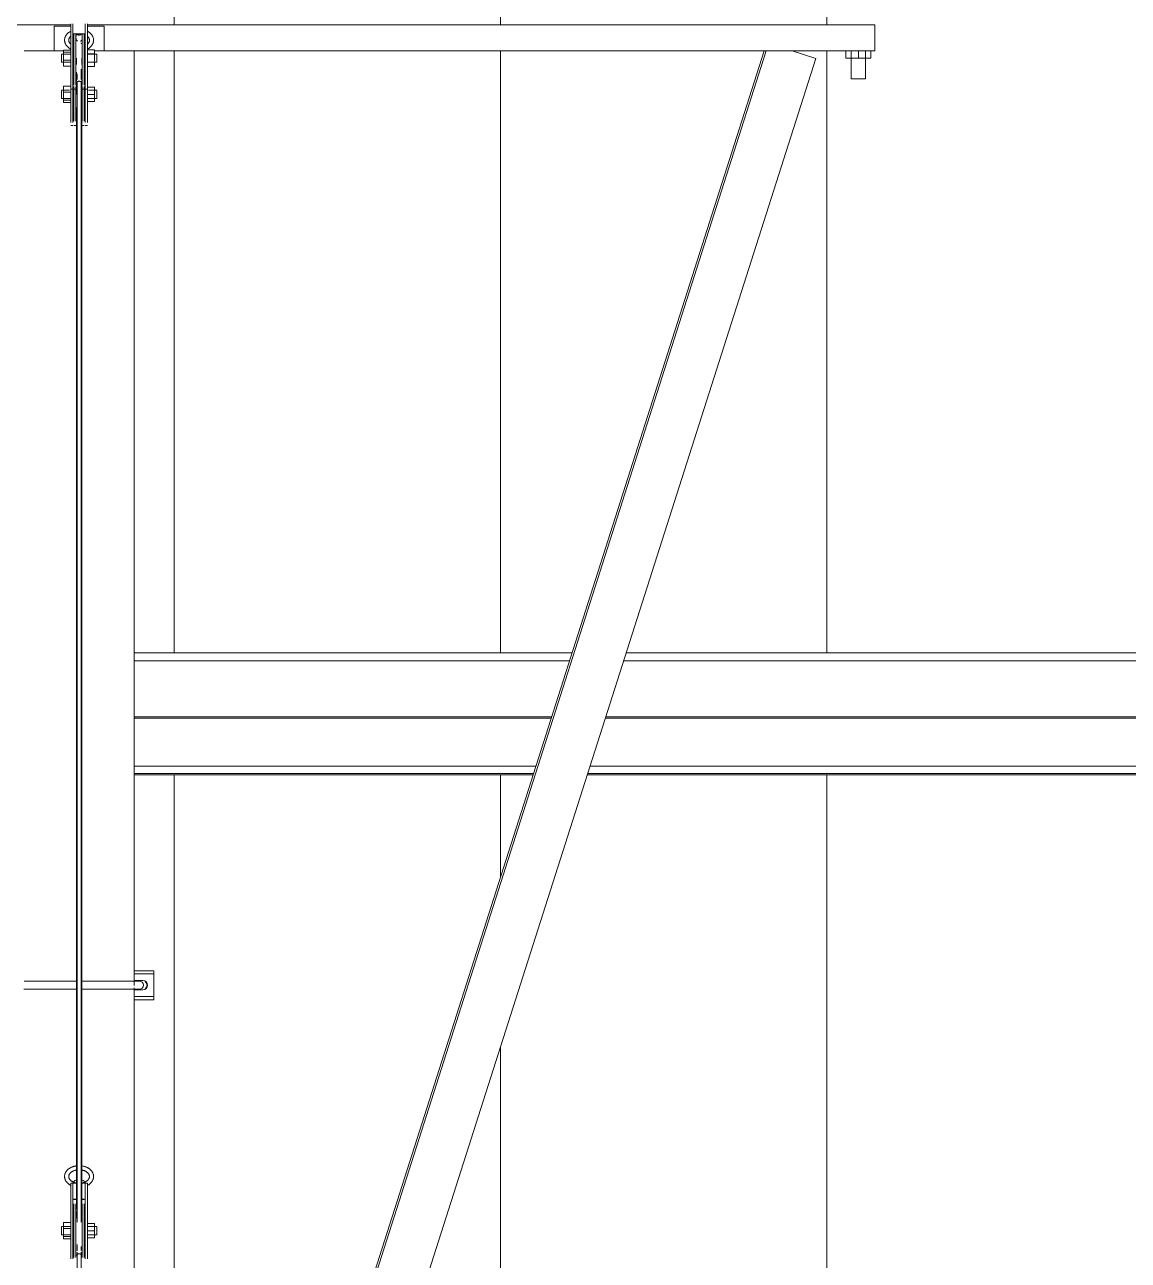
# Model space of a CAD drawing. Header units: inches. Extents: x 21408 to 98131, y -290 to 853.
# Drawn here: x 36579.5 to 36646, y 208.4 to 283 of the extents above; entities that cross this region are included whole.
import ezdxf

# ---------------------------------------------------------------- set-up
doc = ezdxf.new("R2010")
doc.units = ezdxf.units.IN
doc.header["$MEASUREMENT"] = 0
for name, color, linetype, lineweight in [('A-WALL-PATT', 111, 'Continuous', 25), ('Q-SPCQ', 91, 'Continuous', 9), ('S-BEAM', 12, 'Continuous', 9)]:
    doc.layers.add(name, color=color, linetype=linetype, lineweight=lineweight)

# ---------------------------------------------------------------- blocks, each defined once
blk = doc.blocks.new('Basketball_Backstop-Performance_Sports_Systems-3103-Ceiling_Hung - 27_-0_ to 27_-11 7_8_-706978-Building Section - East_West looking South')
at = {"layer": 'Q-SPCQ'}
for p, q in [((-25004.607, 282.955), (-24957.112, 282.955)), ((-24958.107, 282.875), (-24958.107, 281.375)), ((-24957.112, 282.875), (-24958.107, 282.875)), ((-24957.112, 280.229), (-24957.112, 283.015)), ((-24956.987, 283.015), (-24956.987, 280.229)), ((-24956.237, 280.229), (-24956.237, 283.015)), ((-24956.112, 283.015), (-24956.112, 280.229)), ((-24956.112, 282.955), (-24908.607, 282.955)), ((-24955.107, 282.875), (-24956.112, 282.875)), ((-24955.107, 281.375), (-24955.107, 282.875)), ((-24908.607, 282.955), (-24908.607, 281.375)), ((-24956.237, 282.396), (-24956.987, 282.396)), ((-24956.924, 279.612), (-24956.924, 282.408)), ((-24956.799, 282.408), (-24956.799, 279.612)), ((-24956.424, 279.612), (-24956.424, 282.408)), ((-24956.299, 282.408), (-24956.299, 279.612)), ((-24959.919, 281.375), (-24957.553, 281.375)), ((-24957.112, 281.187), (-24957.674, 281.187)), ((-24957.674, 280.761), (-24957.674, 281.179)), ((-24957.549, 281.295), (-24957.549, 281.425)), ((-24957.549, 281.425), (-24957.112, 281.425)), ((-24957.549, 280.807), (-24957.549, 281.295)), ((-24957.549, 281.295), (-24957.112, 281.295)), ((-24956.112, 281.443), (-24955.674, 281.443)), ((-24956.112, 281.19), (-24955.674, 281.19)), ((-24955.549, 281.187), (-24956.112, 281.187)), ((-24955.674, 281.443), (-24955.674, 281.19)), ((-24955.674, 281.19), (-24955.674, 280.685)), ((-24955.671, 281.375), (-24953.294, 281.375)), ((-24955.549, 281.179), (-24955.549, 280.761)), ((-24908.607, 281.375), (-24953.294, 281.375)), ((-24953.294, 224.989), (-24953.294, 281.375)), ((-24915.294, 281.375), (-24952.626, 164.314)), ((-24915.16, 281.375), (-24952.492, 164.314)), ((-24913.591, 281.375), (-24912.168, 280.918)), ((-24910.357, 281.375), (-24910.357, 280.937)), ((-24910.044, 281.375), (-24910.044, 279.687)), ((-24909.607, 280.937), (-24909.607, 281.375)), ((-24909.169, 279.687), (-24909.169, 281.375)), ((-24908.857, 281.375), (-24908.857, 280.937)), ((-24957.674, 280.696), (-24957.674, 280.761)), ((-24957.674, 280.687), (-24957.112, 280.687)), ((-24957.549, 280.45), (-24957.549, 280.807)), ((-24957.549, 280.807), (-24957.112, 280.807)), ((-24957.549, 280.45), (-24957.112, 280.45)), ((-24956.768, 280.937), (-24956.768, 280.547)), ((-24956.455, 280.547), (-24956.455, 280.937)), ((-24956.112, 280.687), (-24955.549, 280.687)), ((-24956.112, 280.685), (-24955.674, 280.685)), ((-24955.674, 280.432), (-24956.112, 280.432)), ((-24955.674, 280.685), (-24955.674, 280.432)), ((-24955.549, 280.761), (-24955.549, 280.696)), ((-24912.168, 280.918), (-24949.355, 164.314)), ((-24909.607, 280.937), (-24910.357, 280.937)), ((-24908.857, 280.937), (-24909.607, 280.937)), ((-24957.112, 279.482), (-24957.112, 280.229)), ((-24956.987, 280.229), (-24956.987, 279.482)), ((-24956.924, 279.314), (-24956.924, 279.612)), ((-24956.799, 279.612), (-24956.799, 279.314)), ((-24956.768, 280.087), (-24956.768, 279.566)), ((-24956.737, 279.987), (-24956.737, 279.643)), ((-24956.487, 279.643), (-24956.487, 280.276)), ((-24956.455, 279.566), (-24956.455, 280.241)), ((-24956.424, 279.314), (-24956.424, 279.612)), ((-24956.299, 279.612), (-24956.299, 279.314)), ((-24956.237, 279.482), (-24956.237, 280.229)), ((-24956.112, 280.229), (-24956.112, 279.482)), ((-24909.169, 279.687), (-24910.044, 279.687)), ((-24957.182, 279), (-24957.674, 279)), ((-24957.674, 278.927), (-24957.674, 278.991)), ((-24957.674, 278.509), (-24957.674, 278.927)), ((-24957.549, 278.881), (-24957.549, 279.238)), ((-24957.549, 279.238), (-24957.112, 279.238)), ((-24957.549, 278.393), (-24957.549, 278.881)), ((-24957.549, 278.881), (-24957.112, 278.881)), ((-24957.112, 277.058), (-24957.112, 279.495)), ((-24957.112, 279.062), (-24956.987, 279.062)), ((-24956.987, 279.495), (-24956.987, 277.058)), ((-24956.924, 277.126), (-24956.924, 279.235)), ((-24956.924, 279.062), (-24956.799, 279.062)), ((-24956.799, 279.235), (-24956.799, 277.126)), ((-24956.768, 279.515), (-24956.768, 278.75)), ((-24956.737, 279.542), (-24956.737, 210.698)), ((-24956.487, 210.698), (-24956.487, 279.542)), ((-24956.455, 278.75), (-24956.455, 279.515)), ((-24956.424, 277.126), (-24956.424, 279.235)), ((-24956.424, 279.062), (-24956.299, 279.062)), ((-24956.299, 279.235), (-24956.299, 277.126)), ((-24956.237, 277.058), (-24956.237, 279.495)), ((-24956.237, 279.062), (-24956.112, 279.062)), ((-24956.112, 279.495), (-24956.112, 277.058)), ((-24956.112, 279.187), (-24955.674, 279.187)), ((-24955.549, 279), (-24956.041, 279)), ((-24955.674, 279.187), (-24955.674, 278.75)), ((-24955.549, 278.991), (-24955.549, 278.927)), ((-24955.549, 278.927), (-24955.549, 278.509)), ((-24957.674, 278.5), (-24957.112, 278.5)), ((-24957.549, 278.262), (-24957.549, 278.393)), ((-24957.112, 278.393), (-24957.549, 278.393)), ((-24957.549, 278.262), (-24957.112, 278.262)), ((-24955.674, 278.75), (-24956.112, 278.75)), ((-24956.112, 278.5), (-24955.549, 278.5)), ((-24956.112, 278.312), (-24955.674, 278.312)), ((-24955.674, 278.75), (-24955.674, 278.312)), ((-24956.768, 277.965), (-24956.768, 211.459)), ((-24956.455, 210.936), (-24956.455, 277.835)), ((-24957.112, 276.875), (-24956.987, 276.875)), ((-24956.924, 276.875), (-24956.799, 276.875)), ((-24956.424, 276.875), (-24956.299, 276.875)), ((-24956.237, 276.875), (-24956.112, 276.875)), ((-24953.294, 225.875), (-24952.607, 225.875)), ((-24952.607, 225.687), (-24953.294, 225.687)), ((-24953.2, 225.281), (-24952.763, 225.281)), ((-24952.479, 225.004), (-24952.618, 225.246)), ((-24952.607, 225.875), (-24952.107, 225.875)), ((-24952.107, 225.687), (-24952.607, 225.687)), ((-24952.107, 225.687), (-24952.107, 225.875)), ((-24952.107, 225.719), (-24952.107, 225.875)), ((-24952.107, 225.687), (-24952.107, 225.562)), ((-24952.107, 225.562), (-24952.107, 224.437)), ((-24953.294, 164.314), (-24953.294, 224.839)), ((-24952.763, 224.719), (-24953.2, 224.719)), ((-24952.618, 224.754), (-24952.479, 224.996)), ((-24952.107, 224.437), (-24952.107, 224.312)), ((-24953.294, 224.312), (-24952.607, 224.312)), ((-24952.607, 224.125), (-24953.294, 224.125)), ((-24952.607, 224.312), (-24952.107, 224.312)), ((-24952.107, 224.125), (-24952.607, 224.125)), ((-24952.107, 224.125), (-24952.107, 224.312)), ((-24952.107, 224.125), (-24952.107, 224.281)), ((-24957.112, 211.919), (-24957.112, 213.056)), ((-24957.112, 213.056), (-24956.987, 213.056)), ((-24956.987, 213.056), (-24956.987, 211.919)), ((-24956.987, 213.056), (-24956.746, 213.056)), ((-24956.503, 213.056), (-24956.237, 213.056)), ((-24956.237, 211.919), (-24956.237, 213.056)), ((-24956.237, 213.056), (-24956.112, 213.056)), ((-24956.112, 213.056), (-24956.112, 211.919)), ((-24957.112, 208.491), (-24957.112, 211.919)), ((-24956.746, 212.083), (-24956.987, 212.083)), ((-24956.987, 211.694), (-24956.987, 211.919)), ((-24956.987, 211.919), (-24956.987, 208.491)), ((-24956.799, 212.058), (-24956.924, 212.058)), ((-24956.924, 211.509), (-24956.924, 211.807)), ((-24956.799, 211.807), (-24956.799, 211.509)), ((-24956.237, 212.083), (-24956.477, 212.083)), ((-24956.299, 212.058), (-24956.424, 212.058)), ((-24956.424, 211.509), (-24956.424, 211.807)), ((-24956.299, 211.807), (-24956.299, 211.509)), ((-24956.237, 211.694), (-24956.237, 211.919)), ((-24956.237, 208.491), (-24956.237, 211.919)), ((-24956.112, 211.919), (-24956.112, 208.491)), ((-24956.924, 208.559), (-24956.924, 211.509)), ((-24956.799, 211.509), (-24956.799, 208.559)), ((-24956.768, 211.368), (-24956.768, 210.936)), ((-24956.424, 208.559), (-24956.424, 211.509)), ((-24956.299, 211.509), (-24956.299, 208.559)), ((-24957.112, 210.433), (-24957.674, 210.433)), ((-24957.674, 210.36), (-24957.674, 210.425)), ((-24957.674, 209.942), (-24957.674, 210.36)), ((-24957.549, 210.314), (-24957.549, 210.671)), ((-24957.549, 210.671), (-24957.112, 210.671)), ((-24957.549, 209.826), (-24957.549, 210.314)), ((-24957.549, 210.314), (-24957.112, 210.314)), ((-24956.112, 210.621), (-24955.674, 210.621)), ((-24955.549, 210.433), (-24956.112, 210.433)), ((-24955.674, 210.621), (-24955.674, 210.183)), ((-24955.549, 210.425), (-24955.549, 210.36)), ((-24955.549, 210.36), (-24955.549, 209.942)), ((-24957.674, 209.933), (-24957.112, 209.933)), ((-24957.549, 209.695), (-24957.549, 209.826)), ((-24957.112, 209.826), (-24957.549, 209.826)), ((-24957.549, 209.695), (-24957.112, 209.695)), ((-24955.674, 210.183), (-24956.112, 210.183)), ((-24956.112, 209.933), (-24955.549, 209.933)), ((-24956.112, 209.746), (-24955.674, 209.746)), ((-24955.674, 210.183), (-24955.674, 209.746)), ((-24956.737, 209.362), (-24956.737, 208.977)), ((-24956.737, 208.887), (-24956.737, 145.456)), ((-24956.487, 208.997), (-24956.487, 209.226)), ((-24956.487, 145.456), (-24956.487, 208.887))]:
    blk.add_line(p, q, dxfattribs=at)
at = {"layer": 'Q-SPCQ', "flags": 128}
for points in [[(-24957.11, 282.56), (-24957.138, 282.545), (-24957.165, 282.53), (-24957.191, 282.513), (-24957.217, 282.496), (-24957.241, 282.478), (-24957.265, 282.459), (-24957.287, 282.439), (-24957.309, 282.418), (-24957.33, 282.397), (-24957.35, 282.375), (-24957.368, 282.352), (-24957.385, 282.328), (-24957.402, 282.304), (-24957.416, 282.28), (-24957.43, 282.254), (-24957.442, 282.228), (-24957.453, 282.202), (-24957.462, 282.175), (-24957.47, 282.148), (-24957.477, 282.12), (-24957.482, 282.092), (-24957.485, 282.064), (-24957.486, 282.036), (-24957.487, 282.02)], [(-24957.487, 282.02), (-24957.486, 281.992), (-24957.483, 281.964), (-24957.479, 281.936), (-24957.474, 281.908), (-24957.467, 281.881), (-24957.458, 281.853), (-24957.448, 281.827), (-24957.437, 281.8), (-24957.424, 281.775), (-24957.41, 281.75), (-24957.394, 281.725), (-24957.378, 281.701), (-24957.36, 281.678), (-24957.341, 281.656), (-24957.32, 281.634), (-24957.299, 281.613), (-24957.277, 281.593), (-24957.254, 281.573), (-24957.23, 281.555), (-24957.205, 281.537), (-24957.179, 281.52), (-24957.153, 281.504), (-24957.125, 281.488)], [(-24957.237, 282.02), (-24957.236, 282.035), (-24957.235, 282.049), (-24957.233, 282.063), (-24957.23, 282.077), (-24957.227, 282.091), (-24957.222, 282.106), (-24957.217, 282.12), (-24957.21, 282.134), (-24957.203, 282.148), (-24957.195, 282.163), (-24957.186, 282.177), (-24957.176, 282.191), (-24957.165, 282.205), (-24957.154, 282.219), (-24957.141, 282.233), (-24957.127, 282.246), (-24957.113, 282.26)], [(-24957.119, 281.787), (-24957.134, 281.8), (-24957.147, 281.814), (-24957.159, 281.828), (-24957.17, 281.842), (-24957.181, 281.856), (-24957.19, 281.87), (-24957.199, 281.885), (-24957.207, 281.899), (-24957.213, 281.913), (-24957.219, 281.927), (-24957.224, 281.942), (-24957.228, 281.956), (-24957.232, 281.97), (-24957.234, 281.984), (-24957.236, 281.999), (-24957.237, 282.013), (-24957.237, 282.02)], [(-24956.986, 282.343), (-24956.965, 282.353), (-24956.943, 282.362), (-24956.921, 282.371)], [(-24956.794, 282.236), (-24956.794, 282.25), (-24956.794, 282.265), (-24956.794, 282.28), (-24956.794, 282.296), (-24956.794, 282.312), (-24956.794, 282.329), (-24956.794, 282.347), (-24956.794, 282.365), (-24956.794, 282.384), (-24956.794, 282.403)], [(-24956.794, 282.389), (-24956.794, 282.37), (-24956.794, 282.352), (-24956.794, 282.334), (-24956.794, 282.317), (-24956.794, 282.3), (-24956.794, 282.284), (-24956.794, 282.269), (-24956.794, 282.254), (-24956.794, 282.24)], [(-24956.794, 282.149), (-24956.794, 282.143), (-24956.794, 282.137), (-24956.794, 282.133), (-24956.794, 282.13), (-24956.794, 282.127), (-24956.794, 282.126), (-24956.794, 282.125)], [(-24956.794, 282.125), (-24956.794, 282.125), (-24956.794, 282.127), (-24956.794, 282.129), (-24956.794, 282.132), (-24956.794, 282.136), (-24956.794, 282.141), (-24956.794, 282.147)], [(-24956.706, 281.966), (-24956.712, 281.97), (-24956.719, 281.975), (-24956.724, 281.979), (-24956.73, 281.984), (-24956.736, 281.989), (-24956.741, 281.994), (-24956.746, 282), (-24956.751, 282.006), (-24956.756, 282.011), (-24956.76, 282.017), (-24956.764, 282.024), (-24956.768, 282.03), (-24956.772, 282.037), (-24956.775, 282.043), (-24956.778, 282.05), (-24956.781, 282.057), (-24956.784, 282.064), (-24956.786, 282.071), (-24956.788, 282.078), (-24956.79, 282.086), (-24956.791, 282.093), (-24956.792, 282.101), (-24956.793, 282.108), (-24956.794, 282.115), (-24956.794, 282.123), (-24956.794, 282.125)], [(-24956.766, 282.396), (-24956.76, 282.39), (-24956.753, 282.384), (-24956.747, 282.379), (-24956.739, 282.374), (-24956.732, 282.369), (-24956.725, 282.364), (-24956.717, 282.36), (-24956.709, 282.356), (-24956.701, 282.352), (-24956.693, 282.348), (-24956.685, 282.345), (-24956.677, 282.342), (-24956.668, 282.34), (-24956.66, 282.338), (-24956.651, 282.336), (-24956.642, 282.335), (-24956.634, 282.334), (-24956.625, 282.333), (-24956.616, 282.333), (-24956.607, 282.333), (-24956.598, 282.333), (-24956.59, 282.334), (-24956.581, 282.335), (-24956.572, 282.336), (-24956.564, 282.338), (-24956.555, 282.34), (-24956.547, 282.343), (-24956.538, 282.345), (-24956.53, 282.348), (-24956.522, 282.352), (-24956.514, 282.356), (-24956.506, 282.36), (-24956.498, 282.364), (-24956.491, 282.369), (-24956.484, 282.374), (-24956.477, 282.379), (-24956.47, 282.384), (-24956.463, 282.39), (-24956.457, 282.396)], [(-24956.426, 282.073), (-24956.429, 282.066), (-24956.431, 282.059), (-24956.434, 282.052), (-24956.437, 282.045), (-24956.44, 282.038), (-24956.444, 282.032), (-24956.448, 282.025), (-24956.452, 282.019), (-24956.456, 282.013), (-24956.461, 282.007), (-24956.466, 282.001), (-24956.471, 281.996), (-24956.476, 281.99), (-24956.481, 281.985), (-24956.487, 281.98), (-24956.493, 281.976), (-24956.499, 281.971), (-24956.505, 281.967), (-24956.512, 281.963), (-24956.518, 281.96)], [(-24956.292, 282.367), (-24956.27, 282.358), (-24956.248, 282.348)], [(-24956.113, 281.48), (-24956.085, 281.495), (-24956.058, 281.511), (-24956.032, 281.528), (-24956.007, 281.545), (-24955.982, 281.563), (-24955.959, 281.582), (-24955.936, 281.602), (-24955.914, 281.623), (-24955.893, 281.644), (-24955.874, 281.666), (-24955.855, 281.689), (-24955.838, 281.712), (-24955.822, 281.736), (-24955.807, 281.761), (-24955.793, 281.787), (-24955.781, 281.813), (-24955.77, 281.839), (-24955.761, 281.866), (-24955.753, 281.893), (-24955.747, 281.921), (-24955.742, 281.949), (-24955.739, 281.977), (-24955.737, 282.005), (-24955.737, 282.02)], [(-24955.987, 282.02), (-24955.987, 282.006), (-24955.988, 281.992), (-24955.99, 281.978), (-24955.993, 281.964), (-24955.997, 281.949), (-24956.001, 281.935), (-24956.007, 281.921), (-24956.013, 281.907), (-24956.02, 281.892), (-24956.028, 281.878), (-24956.037, 281.864), (-24956.047, 281.85), (-24956.058, 281.836), (-24956.07, 281.822), (-24956.082, 281.808), (-24956.096, 281.794), (-24956.111, 281.781)], [(-24956.104, 282.254), (-24956.09, 282.24), (-24956.077, 282.227), (-24956.064, 282.213), (-24956.053, 282.199), (-24956.042, 282.185), (-24956.033, 282.17), (-24956.024, 282.156), (-24956.017, 282.142), (-24956.01, 282.128), (-24956.004, 282.113), (-24955.999, 282.099), (-24955.995, 282.085), (-24955.992, 282.071), (-24955.989, 282.056), (-24955.988, 282.042), (-24955.987, 282.028), (-24955.987, 282.02)], [(-24955.737, 282.02), (-24955.737, 282.049), (-24955.74, 282.077), (-24955.744, 282.105), (-24955.749, 282.133), (-24955.756, 282.16), (-24955.765, 282.187), (-24955.775, 282.214), (-24955.787, 282.24), (-24955.799, 282.266), (-24955.814, 282.291), (-24955.829, 282.316), (-24955.846, 282.339), (-24955.864, 282.363), (-24955.883, 282.385), (-24955.903, 282.407), (-24955.924, 282.428), (-24955.946, 282.448), (-24955.969, 282.467), (-24955.993, 282.486), (-24956.018, 282.504), (-24956.044, 282.521), (-24956.071, 282.537), (-24956.098, 282.552)], [(-24956.931, 281.674), (-24956.954, 281.683), (-24956.975, 281.692)], [(-24956.237, 281.698), (-24956.258, 281.688), (-24956.28, 281.678), (-24956.302, 281.67)], [(-24956.424, 279.437), (-24956.429, 279.445), (-24956.434, 279.452), (-24956.439, 279.459), (-24956.445, 279.466), (-24956.451, 279.472), (-24956.457, 279.479), (-24956.463, 279.485), (-24956.47, 279.491), (-24956.477, 279.496), (-24956.484, 279.501), (-24956.491, 279.506), (-24956.499, 279.511), (-24956.506, 279.515), (-24956.514, 279.519), (-24956.522, 279.523), (-24956.53, 279.527), (-24956.538, 279.53), (-24956.547, 279.533), (-24956.555, 279.535), (-24956.564, 279.537), (-24956.572, 279.539), (-24956.581, 279.54), (-24956.59, 279.541), (-24956.599, 279.542), (-24956.607, 279.542), (-24956.616, 279.542), (-24956.625, 279.542), (-24956.634, 279.541), (-24956.642, 279.54), (-24956.651, 279.539), (-24956.66, 279.537), (-24956.668, 279.535), (-24956.677, 279.532), (-24956.685, 279.53), (-24956.693, 279.527), (-24956.701, 279.523), (-24956.709, 279.519), (-24956.717, 279.515), (-24956.725, 279.511), (-24956.732, 279.506), (-24956.74, 279.501), (-24956.747, 279.496), (-24956.753, 279.491), (-24956.76, 279.485), (-24956.766, 279.479), (-24956.773, 279.472), (-24956.778, 279.466), (-24956.784, 279.459), (-24956.789, 279.452), (-24956.794, 279.445), (-24956.799, 279.437)], [(-24956.74, 277.314), (-24956.747, 277.309), (-24956.753, 277.303), (-24956.76, 277.297), (-24956.766, 277.291), (-24956.773, 277.285), (-24956.778, 277.278), (-24956.784, 277.272), (-24956.789, 277.265), (-24956.794, 277.257), (-24956.799, 277.25)], [(-24956.424, 277.25), (-24956.429, 277.257), (-24956.434, 277.265), (-24956.439, 277.272), (-24956.445, 277.278), (-24956.451, 277.285), (-24956.457, 277.291), (-24956.463, 277.297), (-24956.47, 277.303), (-24956.477, 277.309), (-24956.484, 277.314)], [(-24956.742, 225.25), (-24956.857, 225.25), (-24957.002, 225.25), (-24957.145, 225.25), (-24957.288, 225.25), (-24957.43, 225.25), (-24957.571, 225.25), (-24957.71, 225.25), (-24957.847, 225.25), (-24957.982, 225.25), (-24958.115, 225.25), (-24958.246, 225.25), (-24958.374, 225.25), (-24958.499, 225.25), (-24958.621, 225.25), (-24958.74, 225.25), (-24958.855, 225.25), (-24958.967, 225.25), (-24959.075, 225.25), (-24959.18, 225.25), (-24959.28, 225.25), (-24959.375, 225.25), (-24959.467, 225.25), (-24959.553, 225.25), (-24959.636, 225.25), (-24959.713, 225.25), (-24959.785, 225.25), (-24959.852, 225.25), (-24959.914, 225.25)], [(-24952.982, 225.25), (-24952.984, 225.25), (-24952.993, 225.25), (-24953.008, 225.25), (-24953.028, 225.25), (-24953.054, 225.25), (-24953.085, 225.25), (-24953.123, 225.25), (-24953.166, 225.25), (-24953.214, 225.25), (-24953.268, 225.25), (-24953.327, 225.25), (-24953.391, 225.25), (-24953.461, 225.25), (-24953.535, 225.25), (-24953.615, 225.25), (-24953.699, 225.25), (-24953.788, 225.25), (-24953.881, 225.25), (-24953.979, 225.25), (-24954.081, 225.25), (-24954.187, 225.25), (-24954.297, 225.25), (-24954.41, 225.25), (-24954.528, 225.25), (-24954.648, 225.25), (-24954.771, 225.25), (-24954.898, 225.25), (-24955.027, 225.25), (-24955.159, 225.25), (-24955.293, 225.25), (-24955.429, 225.25), (-24955.567, 225.25), (-24955.707, 225.25), (-24955.848, 225.25), (-24955.99, 225.25), (-24956.134, 225.25), (-24956.278, 225.25), (-24956.422, 225.25)], [(-24959.945, 224.75), (-24959.886, 224.75), (-24959.822, 224.75), (-24959.752, 224.75), (-24959.678, 224.75), (-24959.598, 224.75), (-24959.514, 224.75), (-24959.425, 224.75), (-24959.332, 224.75), (-24959.234, 224.75), (-24959.132, 224.75), (-24959.026, 224.75), (-24958.916, 224.75), (-24958.803, 224.75), (-24958.686, 224.75), (-24958.565, 224.75), (-24958.442, 224.75), (-24958.315, 224.75), (-24958.186, 224.75), (-24958.054, 224.75), (-24957.92, 224.75), (-24957.784, 224.75), (-24957.646, 224.75), (-24957.506, 224.75), (-24957.365, 224.75), (-24957.223, 224.75), (-24957.079, 224.75), (-24956.935, 224.75), (-24956.791, 224.75)], [(-24956.482, 224.75), (-24956.356, 224.75), (-24956.211, 224.75), (-24956.068, 224.75), (-24955.925, 224.75), (-24955.783, 224.75), (-24955.642, 224.75), (-24955.503, 224.75), (-24955.366, 224.75), (-24955.231, 224.75), (-24955.098, 224.75), (-24954.967, 224.75), (-24954.839, 224.75), (-24954.714, 224.75), (-24954.592, 224.75), (-24954.473, 224.75), (-24954.358, 224.75), (-24954.246, 224.75), (-24954.138, 224.75), (-24954.034, 224.75), (-24953.933, 224.75), (-24953.838, 224.75), (-24953.746, 224.75), (-24953.66, 224.75), (-24953.578, 224.75), (-24953.5, 224.75), (-24953.428, 224.75), (-24953.361, 224.75), (-24953.299, 224.75), (-24953.242, 224.75), (-24953.191, 224.75), (-24953.145, 224.75), (-24953.105, 224.75), (-24953.07, 224.75), (-24953.041, 224.75), (-24953.018, 224.75), (-24953, 224.75), (-24952.988, 224.75), (-24952.982, 224.75), (-24952.982, 224.75)], [(-24956.769, 214.098), (-24956.802, 214.093), (-24956.835, 214.087), (-24956.867, 214.081), (-24956.899, 214.073), (-24956.931, 214.064), (-24956.962, 214.055), (-24956.993, 214.044), (-24957.023, 214.033), (-24957.053, 214.02), (-24957.082, 214.007), (-24957.11, 213.993), (-24957.138, 213.978), (-24957.165, 213.963), (-24957.191, 213.946), (-24957.217, 213.929), (-24957.241, 213.911), (-24957.265, 213.892), (-24957.287, 213.872), (-24957.309, 213.851), (-24957.33, 213.83), (-24957.35, 213.808), (-24957.368, 213.785), (-24957.385, 213.762), (-24957.402, 213.737), (-24957.416, 213.713), (-24957.43, 213.687), (-24957.442, 213.661), (-24957.453, 213.635), (-24957.462, 213.608), (-24957.47, 213.581), (-24957.477, 213.553), (-24957.482, 213.525), (-24957.485, 213.497), (-24957.486, 213.469), (-24957.487, 213.453)], [(-24955.737, 213.453), (-24955.737, 213.482), (-24955.74, 213.51), (-24955.744, 213.538), (-24955.749, 213.566), (-24955.756, 213.593), (-24955.765, 213.62), (-24955.775, 213.647), (-24955.787, 213.673), (-24955.799, 213.699), (-24955.814, 213.724), (-24955.829, 213.749), (-24955.846, 213.772), (-24955.864, 213.796), (-24955.883, 213.818), (-24955.903, 213.84), (-24955.924, 213.861), (-24955.946, 213.881), (-24955.969, 213.9), (-24955.993, 213.919), (-24956.018, 213.937), (-24956.044, 213.954), (-24956.071, 213.97), (-24956.098, 213.985), (-24956.126, 214), (-24956.155, 214.014), (-24956.184, 214.026), (-24956.214, 214.038), (-24956.244, 214.049), (-24956.275, 214.059), (-24956.307, 214.068), (-24956.339, 214.076), (-24956.371, 214.084), (-24956.403, 214.09), (-24956.436, 214.096), (-24956.469, 214.1)], [(-24957.487, 213.453), (-24957.486, 213.425), (-24957.483, 213.397), (-24957.479, 213.369), (-24957.474, 213.341), (-24957.467, 213.314), (-24957.458, 213.286), (-24957.448, 213.26), (-24957.437, 213.234), (-24957.424, 213.208), (-24957.41, 213.183), (-24957.394, 213.158), (-24957.378, 213.134), (-24957.36, 213.111), (-24957.341, 213.089), (-24957.32, 213.067), (-24957.299, 213.046), (-24957.277, 213.026), (-24957.254, 213.006), (-24957.23, 212.988), (-24957.205, 212.97), (-24957.179, 212.953), (-24957.153, 212.937), (-24957.125, 212.921)], [(-24957.237, 213.453), (-24957.236, 213.468), (-24957.235, 213.482), (-24957.233, 213.496), (-24957.23, 213.51), (-24957.227, 213.524), (-24957.222, 213.539), (-24957.217, 213.553), (-24957.21, 213.567), (-24957.203, 213.582), (-24957.195, 213.596), (-24957.186, 213.61), (-24957.176, 213.624), (-24957.165, 213.638), (-24957.154, 213.652), (-24957.141, 213.666), (-24957.127, 213.68), (-24957.113, 213.693), (-24957.097, 213.706), (-24957.081, 213.718), (-24957.063, 213.731), (-24957.045, 213.743), (-24957.026, 213.754), (-24957.007, 213.765), (-24956.986, 213.776), (-24956.965, 213.786), (-24956.943, 213.795), (-24956.921, 213.804), (-24956.898, 213.813), (-24956.874, 213.82), (-24956.85, 213.827), (-24956.826, 213.834), (-24956.801, 213.839), (-24956.776, 213.844)], [(-24956.762, 213.06), (-24956.787, 213.065), (-24956.812, 213.07), (-24956.837, 213.076), (-24956.861, 213.083), (-24956.885, 213.09), (-24956.909, 213.098), (-24956.931, 213.107), (-24956.954, 213.116), (-24956.975, 213.126), (-24956.996, 213.136), (-24957.016, 213.147), (-24957.035, 213.158), (-24957.054, 213.17), (-24957.071, 213.182), (-24957.088, 213.194), (-24957.104, 213.207), (-24957.119, 213.22), (-24957.134, 213.234), (-24957.147, 213.247), (-24957.159, 213.261), (-24957.17, 213.275), (-24957.181, 213.289), (-24957.19, 213.303), (-24957.199, 213.318), (-24957.207, 213.332), (-24957.213, 213.346), (-24957.219, 213.361), (-24957.224, 213.375), (-24957.228, 213.389), (-24957.232, 213.403), (-24957.234, 213.417), (-24957.236, 213.432), (-24957.237, 213.446), (-24957.237, 213.453)], [(-24956.462, 213.847), (-24956.436, 213.842), (-24956.411, 213.837), (-24956.386, 213.831), (-24956.362, 213.824), (-24956.338, 213.817), (-24956.315, 213.809), (-24956.292, 213.8), (-24956.27, 213.791), (-24956.248, 213.781), (-24956.227, 213.771), (-24956.207, 213.76), (-24956.188, 213.749), (-24956.17, 213.737), (-24956.152, 213.725), (-24956.135, 213.713), (-24956.119, 213.7), (-24956.104, 213.687), (-24956.09, 213.673), (-24956.077, 213.66), (-24956.064, 213.646), (-24956.053, 213.632), (-24956.042, 213.618), (-24956.033, 213.603), (-24956.024, 213.589), (-24956.017, 213.575), (-24956.01, 213.561), (-24956.004, 213.546), (-24955.999, 213.532), (-24955.995, 213.518), (-24955.992, 213.504), (-24955.989, 213.489), (-24955.988, 213.475), (-24955.987, 213.461), (-24955.987, 213.453)], [(-24955.987, 213.453), (-24955.987, 213.439), (-24955.988, 213.425), (-24955.99, 213.411), (-24955.993, 213.397), (-24955.997, 213.383), (-24956.001, 213.368), (-24956.007, 213.354), (-24956.013, 213.34), (-24956.02, 213.325), (-24956.028, 213.311), (-24956.037, 213.297), (-24956.047, 213.283), (-24956.058, 213.269), (-24956.07, 213.255), (-24956.082, 213.241), (-24956.096, 213.227), (-24956.111, 213.214), (-24956.126, 213.201), (-24956.143, 213.188), (-24956.16, 213.176), (-24956.178, 213.164), (-24956.197, 213.153), (-24956.217, 213.142), (-24956.237, 213.131), (-24956.258, 213.121), (-24956.28, 213.112), (-24956.302, 213.103), (-24956.325, 213.094), (-24956.349, 213.087), (-24956.373, 213.08), (-24956.398, 213.073), (-24956.423, 213.068), (-24956.448, 213.063)], [(-24956.113, 212.914), (-24956.085, 212.928), (-24956.058, 212.944), (-24956.032, 212.961), (-24956.007, 212.978), (-24955.982, 212.996), (-24955.959, 213.015), (-24955.936, 213.035), (-24955.914, 213.056), (-24955.893, 213.077), (-24955.874, 213.099), (-24955.855, 213.122), (-24955.838, 213.145), (-24955.822, 213.169), (-24955.807, 213.194), (-24955.793, 213.22), (-24955.781, 213.246), (-24955.77, 213.272), (-24955.761, 213.299), (-24955.753, 213.326), (-24955.747, 213.354), (-24955.742, 213.382), (-24955.739, 213.41), (-24955.737, 213.438), (-24955.737, 213.453)], [(-24956.799, 211.683), (-24956.794, 211.676), (-24956.789, 211.668), (-24956.784, 211.661), (-24956.778, 211.655), (-24956.773, 211.648), (-24956.766, 211.642), (-24956.76, 211.636), (-24956.753, 211.63), (-24956.747, 211.624), (-24956.739, 211.619)], [(-24956.484, 211.619), (-24956.477, 211.624), (-24956.47, 211.63), (-24956.463, 211.636), (-24956.457, 211.642), (-24956.451, 211.648), (-24956.445, 211.655), (-24956.439, 211.662), (-24956.434, 211.669), (-24956.429, 211.676), (-24956.424, 211.683)], [(-24956.424, 208.683), (-24956.429, 208.69), (-24956.434, 208.698), (-24956.439, 208.705), (-24956.445, 208.711), (-24956.451, 208.718), (-24956.457, 208.724), (-24956.463, 208.73), (-24956.47, 208.736), (-24956.477, 208.742), (-24956.484, 208.747), (-24956.491, 208.752), (-24956.499, 208.757), (-24956.506, 208.761), (-24956.514, 208.765), (-24956.522, 208.769), (-24956.53, 208.772), (-24956.538, 208.775), (-24956.547, 208.778), (-24956.555, 208.781), (-24956.564, 208.783), (-24956.572, 208.784), (-24956.581, 208.786), (-24956.59, 208.787), (-24956.599, 208.788), (-24956.607, 208.788), (-24956.616, 208.788), (-24956.625, 208.788), (-24956.634, 208.787), (-24956.642, 208.786), (-24956.651, 208.784), (-24956.66, 208.783), (-24956.668, 208.78), (-24956.677, 208.778), (-24956.685, 208.775), (-24956.693, 208.772), (-24956.701, 208.769), (-24956.709, 208.765), (-24956.717, 208.761), (-24956.725, 208.757), (-24956.732, 208.752), (-24956.74, 208.747), (-24956.747, 208.742), (-24956.753, 208.736), (-24956.76, 208.73), (-24956.766, 208.724), (-24956.773, 208.718), (-24956.778, 208.711), (-24956.784, 208.705), (-24956.789, 208.698), (-24956.794, 208.69), (-24956.799, 208.683)]]:
    blk.add_lwpolyline(points, dxfattribs=at)
at = {"layer": 'Q-SPCQ'}
for centre, radius, start, end in [((-24956.607, 282.125), 0.375, 150, 180), ((-24956.607, 282.125), 0.375, 180, 210), ((-24956.607, 282.125), 0.375, 15, 30), ((-24956.607, 282.125), 0.375, 330, 345), ((-24953.2, 225), 0.281, 90, 105), ((-24952.982, 225), 0.25, 270, 90), ((-24952.763, 225), 0.281, 270, 90), ((-24953.2, 225), 0.281, 255, 270), ((-24952.982, 225), 0.25, 255, 270)]:
    blk.add_arc(centre, radius, start, end, dxfattribs=at)
for centre, start_param, end_param in [((-24956.612, 281.578), 1.047198, 1.308997), ((-24956.612, 281.578), 2.617994, 2.879793), ((-24956.612, 281.578), 0.261799, 0.523599), ((-24956.612, 213.011), 2.094395, 2.879793), ((-24956.612, 213.011), 0.261799, 1.047198)]:
    blk.add_ellipse(centre, major_axis=(0.375, 0), ratio=0.707107, start_param=start_param, end_param=end_param, dxfattribs=at)
blk = doc.blocks.new('Girt_Z - 10_D-V240-Building Section - East_West looking South')
at = {"layer": 'S-BEAM'}
for p, q in [((-24953.294, 245.045), (-24926.88, 245.045)), ((-24953.294, 244.563), (-24927.034, 244.563)), ((-24923.763, 244.563), (-24827.89, 244.563)), ((-24923.609, 245.045), (-24827.89, 245.045)), ((-24953.294, 241.188), (-24928.11, 241.188)), ((-24953.294, 241.112), (-24928.134, 241.112)), ((-24924.863, 241.112), (-24827.89, 241.112)), ((-24924.839, 241.188), (-24827.89, 241.188)), ((-24953.294, 238.223), (-24929.056, 238.223)), ((-24925.784, 238.223), (-24827.89, 238.223)), ((-24953.294, 237.774), (-24929.199, 237.774)), ((-24953.294, 237.69), (-24929.226, 237.69)), ((-24925.954, 237.69), (-24827.89, 237.69)), ((-24925.928, 237.774), (-24827.89, 237.774))]:
    blk.add_line(p, q, dxfattribs=at)

msp = doc.modelspace()

# ---------------------------------------------------------------- hatches: boundary and pattern name
at = {"layer": 'A-WALL-PATT', "lineweight": 9}
h = msp.add_hatch(dxfattribs=at)
h.set_pattern_fill('FP_50', color=256, style=0, pattern_type=2)
h.set_pattern_definition([(90, (-87820.743, 0), (-19.685, 1e-15), [])])
h.paths.add_polyline_path([(38760.401, 191.34), (38760.401, 192), (38758.714, 192), (38758.714, 191.34)], flags=0)
h.paths.add_polyline_path([(35807.134, 196.795), (35842.963, 196.795), (35842.963, 237.69), (35563.463, 237.69), (35563.463, 196.795), (35736.948, 196.795)], flags=0)
h.paths.add_polyline_path([(35852.963, 196.795), (35899.569, 196.795), (35886.527, 237.69), (35852.963, 237.69), (35852.963, 232.67)], flags=0)
h.paths.add_polyline_path([(35902.84, 196.795), (35913.866, 196.795), (35913.845, 224.125), (35913.179, 224.125), (35913.179, 224.312), (35912.679, 224.375), (35912.679, 225.687), (35913.179, 225.687), (35913.179, 225.875), (35913.866, 225.875), (35913.866, 237.69), (35889.798, 237.69), (35891.399, 232.67)], flags=0)
h.paths.add_polyline_path([(35920.491, 196.795), (35931.518, 196.795), (35944.56, 237.69), (35920.491, 237.69), (35920.491, 225.875), (35921.179, 225.875), (35921.185, 225.687), (35921.679, 225.625), (35921.679, 224.312), (35921.179, 224.312), (35921.179, 224.125), (35920.491, 224.125), (35920.491, 198.492)], flags=0)
h.paths.add_polyline_path([(36831.933, 196.795), (36897.162, 196.795), (36934.854, 237.69), (36787.562, 237.69), (36825.259, 196.795), (36831.289, 196.795)], flags=0)
h.paths.add_polyline_path([(36822.707, 196.795), (36823.909, 196.795), (36786.221, 237.69), (36721.463, 237.69), (36721.463, 196.795), (36808.088, 196.795)], flags=0)
h.paths.add_polyline_path([(35934.789, 196.795), (36132.463, 196.795), (36132.463, 237.69), (35947.831, 237.69), (35940.002, 213.14)], flags=0)
h.paths.add_polyline_path([(36711.463, 196.795), (36711.463, 237.69), (36613.398, 237.69), (36600.356, 196.795), (36649.36, 196.795)], flags=0)
h.paths.add_polyline_path([(35526.392, 196.795), (35553.463, 196.795), (35553.463, 237.69), (35275.963, 237.69), (35275.963, 196.795), (35456.206, 196.795)], flags=0)
h.paths.add_polyline_path([(36928.345, 196.795), (37000.963, 196.795), (37000.963, 237.69), (36936.213, 237.69), (36898.545, 196.795), (36927.658, 196.795)], flags=0)
h.paths.add_polyline_path([(37010.963, 196.795), (37290.463, 196.795), (37290.463, 237.69), (37010.963, 237.69), (37010.963, 217.515)], flags=0)
h.paths.add_polyline_path([(37300.463, 196.795), (37579.963, 196.795), (37579.963, 237.69), (37300.463, 237.69), (37300.463, 213.183)], flags=0)
h.paths.add_polyline_path([(38684.739, 196.795), (38739.963, 196.795), (38739.963, 237.69), (38458.463, 237.69), (38458.463, 196.795), (38614.554, 196.795)], flags=0)
h.paths.add_polyline_path([(36596.721, 196.795), (36597.085, 196.795), (36610.127, 237.69), (36586.059, 237.69), (36586.08, 225.875), (36586.746, 225.875), (36586.746, 225.687), (36587.246, 225.625), (36587.246, 224.312), (36586.746, 224.312), (36586.746, 224.125), (36586.059, 224.125), (36586.059, 196.795), (36587.947, 196.795)], flags=0)
h.paths.add_polyline_path([(36579.434, 196.795), (36579.434, 224.125), (36578.746, 224.125), (36578.746, 224.312), (36578.246, 224.375), (36578.246, 225.687), (36578.746, 225.687), (36578.746, 225.875), (36579.434, 225.875), (36579.434, 237.69), (36555.365, 237.69), (36568.407, 196.795), (36579.174, 196.795)], flags=0)
h.paths.add_polyline_path([(37589.963, 196.795), (37869.463, 196.795), (37869.463, 237.69), (37589.963, 237.69), (37589.963, 208.852)], flags=0)
h.paths.add_polyline_path([(37879.463, 196.795), (37981.909, 196.795), (37944.221, 237.69), (37879.463, 237.69), (37879.463, 204.52)], flags=0)
h.paths.add_polyline_path([(36544.082, 196.795), (36565.136, 196.795), (36552.094, 237.69), (36431.963, 237.69), (36431.963, 196.795), (36508.989, 196.795)], flags=0)
h.paths.add_polyline_path([(36421.963, 196.795), (36421.963, 237.69), (36142.463, 237.69), (36142.463, 196.795), (36368.618, 196.795)], flags=0)
h.paths.add_polyline_path([(38048.492, 196.795), (38055.162, 196.795), (38092.854, 237.69), (37945.562, 237.69), (37983.306, 196.795), (38032.037, 196.795)], flags=0)
h.paths.add_polyline_path([(38091.227, 196.795), (38158.963, 196.795), (38158.963, 237.69), (38094.213, 237.69), (38056.545, 196.795), (38086.345, 196.795)], flags=0)
h.paths.add_polyline_path([(38168.963, 196.795), (38448.463, 196.795), (38448.463, 237.69), (38168.963, 237.69), (38168.963, 200.189)], flags=0)
h.paths.add_polyline_path([(36586.276, 224.679), (36586.284, 224.685), (36586.413, 224.719), (36586.601, 224.756), (36586.663, 224.907), (36586.789, 225.038), (36586.588, 225.125), (36586.588, 225.281), (36586.394, 225.229), (36586.535, 225), (36586.36, 224.776), (36586.14, 224.75), (36586.155, 224.71)], flags=0)
h.paths.add_polyline_path([(35913.649, 224.679), (35913.784, 224.756), (35913.75, 224.817), (35913.509, 224.817), (35913.39, 225), (35913.538, 225.232), (35913.324, 225.244), (35913.262, 225.093), (35913.136, 224.962), (35913.337, 224.875), (35913.337, 224.719), (35913.641, 224.685)], flags=0)
h.paths.add_polyline_path([(35920.709, 224.679), (35920.716, 224.685), (35920.846, 224.719), (35921.035, 224.75), (35921.095, 224.907), (35921.221, 225.038), (35921.029, 225.199), (35921.02, 225.281), (35920.932, 225.199), (35920.967, 225), (35920.819, 224.77), (35920.573, 224.75), (35920.587, 224.71)], flags=0)
h.paths.add_polyline_path([(36579.216, 224.679), (36579.351, 224.756), (36579.318, 224.817), (36579.076, 224.817), (36578.958, 225), (36578.996, 225.217), (36578.905, 225.125), (36578.704, 224.962), (36578.905, 224.875), (36578.905, 224.719), (36579.209, 224.685)], flags=0)
h.paths.add_polyline_path([(35921.173, 224.764), (35921.294, 224.927), (35921.194, 224.801), (35921.185, 224.786)], flags=0)
h.paths.add_polyline_path([(36586.74, 224.764), (36586.862, 224.927), (36586.762, 224.801)], flags=0)
h.paths.add_polyline_path([(35921.302, 225.012), (35921.221, 225.199), (35921.267, 225.073), (35921.294, 225.026)], flags=0)
h.paths.add_polyline_path([(36586.87, 225.012), (36586.789, 225.199), (36586.846, 225.053), (36586.862, 225.026)], flags=0)
h.paths.add_polyline_path([(35913.218, 225.294), (35913.194, 225.342), (35913.194, 225.305)], flags=0)
h.paths.add_polyline_path([(36578.786, 225.294), (36578.762, 225.342), (36578.762, 225.305)], flags=0)
h.paths.add_polyline_path([(35913.284, 225.407), (35913.262, 225.417), (35913.262, 225.412)], flags=0)
h.paths.add_polyline_path([(36578.851, 225.407), (36578.83, 225.417), (36578.83, 225.412)], flags=0)
h.paths.add_polyline_path([(38747.963, 244.563), (38747.964, 244.563), (38747.963, 245.045)], flags=0)
h.paths.add_polyline_path([(36535.669, 284.859), (36535.524, 284.945), (36535.633, 284.873)], flags=0)
h.paths.add_polyline_path([(36438.803, 245.045), (36549.749, 245.045), (36538.308, 280.918), (36539.731, 281.375), (36536.496, 281.375), (36536.496, 280.937), (36536.184, 280.937), (36536.125, 279.687), (36535.309, 279.687), (36535.309, 280.937), (36534.996, 280.937), (36534.996, 281.375), (36534.746, 281.375), (36534.746, 282.955), (36535.309, 282.955), (36535.367, 284.776), (36535.367, 284.869), (36535.278, 284.871), (36535.278, 285.446), (36535.179, 285.406), (36535.179, 285.157), (36534.929, 285.157), (36534.929, 285.446), (36534.554, 285.511), (36534.554, 285.929), (36431.963, 285.94), (36431.963, 245.045)], flags=0)
h.paths.add_polyline_path([(37982.678, 245.045), (38099.632, 245.045), (38137.238, 285.94), (37901.087, 285.94), (37938.866, 245.045), (37980.707, 245.045)], flags=0)
h.paths.add_polyline_path([(36421.963, 245.045), (36421.963, 285.94), (36142.463, 285.94), (36142.463, 245.045), (36298.432, 245.045)], flags=0)
h.paths.add_polyline_path([(35275.963, 245.045), (35553.463, 245.045), (35553.463, 285.94), (35275.963, 285.94), (35275.963, 252.201)], flags=0)
h.paths.add_polyline_path([(37000.287, 245.045), (37000.963, 245.045), (37000.963, 285.94), (36980.684, 285.94), (36942.992, 245.045), (36945.422, 245.045)], flags=0)
h.paths.add_polyline_path([(37010.963, 245.045), (37290.463, 245.045), (37290.463, 285.94), (37010.963, 285.94), (37010.963, 271.731)], flags=0)
h.paths.add_polyline_path([(36649.36, 245.045), (36711.463, 245.045), (36711.463, 285.94), (36630.554, 285.864), (36630.554, 285.157), (36630.304, 285.223), (36630.304, 285.446), (36630.215, 285.406), (36630.157, 284.87), (36630.081, 284.795), (36630.184, 284.75), (36630.215, 282.955), (36630.746, 282.879), (36630.746, 281.375), (36630.496, 281.375), (36630.496, 280.937), (36630.184, 280.937), (36630.125, 279.687), (36629.309, 279.687), (36629.309, 280.937), (36628.996, 280.937), (36628.996, 281.375), (36625.761, 281.375), (36627.184, 280.918), (36615.744, 245.045), (36627.184, 245.045)], flags=0)
h.paths.add_polyline_path([(37912.699, 245.045), (37937.443, 245.045), (37899.755, 285.94), (37879.463, 285.94), (37879.463, 245.045)], flags=0)
h.paths.add_polyline_path([(37702.142, 245.045), (37869.463, 245.045), (37869.463, 285.94), (37589.963, 285.94), (37589.963, 245.045)], flags=0)
h.paths.add_polyline_path([(36933.227, 245.045), (36941.632, 245.045), (36979.238, 285.94), (36743.087, 285.94), (36780.866, 245.045), (36930.102, 245.045)], flags=0)
h.paths.add_polyline_path([(38263.626, 245.045), (38448.463, 245.045), (38448.463, 285.94), (38168.963, 285.94), (38168.963, 245.045), (38193.441, 245.045)], flags=0)
h.paths.add_polyline_path([(36779.443, 245.045), (36741.755, 285.94), (36721.463, 285.94), (36721.463, 245.045)], flags=0)
h.paths.add_polyline_path([(37300.463, 245.045), (37579.963, 245.045), (37579.963, 285.94), (37300.463, 285.94)], flags=0)
h.paths.add_polyline_path([(35870.102, 284.859), (35870.558, 284.776), (35870.616, 284.75), (35870.648, 282.955), (35916.246, 282.955), (35916.246, 285.187), (35891.4, 285.118), (35891.395, 284.961), (35891.342, 284.759), (35891.184, 284.744), (35890.934, 285.187), (35887.184, 285.247), (35887.184, 285.94), (35871.371, 285.864), (35871.371, 285.446), (35870.996, 285.446), (35870.996, 285.157), (35870.746, 285.229), (35870.746, 285.446), (35870.648, 285.406), (35870.589, 284.999), (35870.162, 284.876)], flags=0)
h.paths.add_polyline_path([(35872.741, 245.045), (35884.181, 245.045), (35872.741, 280.918), (35874.164, 281.375), (35870.929, 281.375), (35870.929, 280.937), (35870.616, 280.937), (35870.558, 279.687), (35869.741, 279.687), (35869.741, 280.937), (35869.429, 280.937), (35869.429, 281.375), (35869.179, 281.375), (35869.179, 282.955), (35869.741, 282.955), (35869.8, 284.776), (35869.8, 284.869), (35869.71, 284.871), (35869.71, 285.446), (35869.621, 285.395), (35869.621, 285.157), (35869.371, 285.157), (35869.371, 285.94), (35852.963, 285.94), (35852.963, 245.045)], flags=0)
h.paths.add_polyline_path([(35842.963, 245.045), (35842.963, 285.94), (35563.463, 285.94), (35563.463, 245.045), (35807.134, 245.045)], flags=0)
h.paths.add_polyline_path([(35912.412, 245.045), (35913.866, 245.045), (35913.866, 281.375), (35875.866, 281.375), (35887.452, 245.045)], flags=0)
h.paths.add_polyline_path([(35920.491, 245.045), (35946.905, 245.045), (35958.492, 281.375), (35920.491, 281.375), (35920.491, 247.318)], flags=0)
h.paths.add_polyline_path([(38458.463, 245.045), (38739.963, 245.045), (38739.963, 285.94), (38458.463, 285.94)], flags=0)
h.paths.add_polyline_path([(35961.617, 245.045), (36132.463, 245.045), (36132.463, 285.94), (35965.371, 285.864), (35965.371, 285.446), (35964.996, 285.446), (35964.996, 285.157), (35964.746, 285.223), (35964.746, 285.446), (35964.648, 285.406), (35964.589, 284.999), (35964.292, 284.852), (35964.616, 284.75), (35964.648, 282.955), (35965.179, 282.879), (35965.179, 281.375), (35964.929, 281.375), (35964.929, 280.937), (35964.616, 280.937), (35964.558, 279.687), (35963.741, 279.687), (35963.741, 280.937), (35963.429, 280.937), (35963.429, 281.375), (35960.194, 281.375), (35961.617, 280.918), (35950.177, 245.045), (35958.771, 245.045)], flags=0)
h.paths.add_polyline_path([(36579.174, 245.045), (36579.434, 245.045), (36579.434, 281.375), (36541.434, 281.375), (36553.02, 245.045)], flags=0)
h.paths.add_polyline_path([(36586.059, 245.045), (36612.473, 245.045), (36624.059, 281.375), (36586.059, 281.375), (36586.059, 247.318)], flags=0)
h.paths.add_polyline_path([(38158.963, 245.045), (38158.963, 285.94), (38138.684, 285.94), (38100.992, 245.045), (38123.255, 245.045)], flags=0)
h.paths.add_polyline_path([(35261.585, 245.793), (35267.963, 245.793), (35267.963, 285.94), (35265.963, 286.024), (35265.963, 289.438), (35261.585, 289.438), (35261.585, 252.201)], flags=0)
h.paths.add_polyline_path([(36556.741, 282.955), (36581.804, 282.955), (36581.804, 285.187), (36556.976, 285.139), (36556.928, 284.991), (36556.741, 284.744), (36556.583, 284.759), (36556.506, 285.187), (36552.741, 285.247), (36552.741, 285.94), (36536.554, 285.864), (36536.554, 285.157), (36536.304, 285.228), (36536.304, 285.446), (36536.215, 285.406), (36536.157, 284.87), (36536.081, 284.795), (36536.184, 284.75), (36536.215, 282.955), (36556.506, 282.955)], flags=0)
h.paths.add_polyline_path([(36629.669, 284.859), (36629.278, 284.871), (36629.336, 284.992), (36629.633, 284.873)], flags=0)
h.paths.add_polyline_path([(36614.267, 282.955), (36629.309, 282.955), (36629.367, 284.776), (36629.633, 284.913), (36629.278, 285.015), (36629.278, 285.446), (36629.179, 285.406), (36629.179, 285.157), (36628.929, 285.157), (36628.929, 285.446), (36628.554, 285.511), (36628.554, 285.929), (36612.741, 285.94), (36612.741, 285.187), (36608.976, 285.139), (36608.928, 284.991), (36608.741, 284.744), (36608.583, 284.759), (36608.506, 285.187), (36583.679, 285.187), (36583.679, 282.955), (36612.741, 282.955)], flags=0)
h.paths.add_polyline_path([(35942.949, 282.955), (35963.741, 282.955), (35963.8, 284.776), (35963.8, 284.869), (35963.71, 284.871), (35963.71, 285.446), (35963.621, 285.406), (35963.621, 285.157), (35963.371, 285.157), (35963.371, 285.94), (35947.184, 285.94), (35947.184, 285.187), (35943.4, 285.118), (35943.395, 284.961), (35943.342, 284.759), (35943.184, 284.744), (35942.934, 285.187), (35918.121, 285.187), (35918.121, 282.955), (35942.934, 282.955)], flags=0)
h.paths.add_polyline_path([(35870.256, 284.859), (35870.648, 285.015), (35870.589, 284.87), (35870.256, 284.859)], flags=0)
h.paths.add_polyline_path([(35964.256, 284.859), (35964.401, 284.917), (35964.648, 285.015), (35964.589, 284.87), (35964.292, 284.86)], flags=0)
h.paths.add_polyline_path([(35964.746, 285.929), (35964.746, 285.94), (35964.648, 285.929)], flags=0)
h.paths.add_polyline_path([(36630.304, 285.929), (36630.304, 285.94), (36630.215, 285.929)], flags=0)
h.paths.add_polyline_path([(35263.196, 289.547), (35265.963, 289.547), (35265.963, 293.295), (35267.963, 293.295), (35267.963, 333.219), (35261.585, 333.219), (35261.585, 289.547), (35262.461, 289.547)], flags=0)
h.paths.add_polyline_path([(36534.546, 293.295), (36536.936, 293.339), (36536.652, 293.582), (36536.292, 293.766), (36535.943, 293.848), (36535.489, 293.842), (36535.116, 293.735), (36534.69, 293.474), (36534.512, 293.295)], flags=0)
h.paths.add_polyline_path([(35889.157, 293.295), (35889.269, 293.367), (35889.867, 294.051), (35890.683, 294.444), (35891.833, 294.361), (35892.82, 293.717), (35893.211, 293.295), (35915.211, 293.295), (35915.943, 294.087), (35916.192, 294.133), (35916.273, 294.156), (35916.683, 294.444), (35917.685, 294.444), (35918.607, 293.981), (35919.157, 293.295), (35941.269, 293.367), (35941.867, 294.051), (35942.683, 294.444), (35943.833, 294.361), (35944.82, 293.717), (35945.211, 293.295), (35962.211, 293.295), (35962.943, 294.087), (35963.192, 294.133), (35963.273, 294.156), (35963.683, 294.444), (35964.685, 294.444), (35965.607, 293.981), (35966.157, 293.295), (36131.463, 293.295), (36131.463, 324.287), (35853.963, 324.287), (35853.963, 293.295), (35868.211, 293.295), (35868.943, 294.087), (35869.192, 294.133), (35869.273, 294.156), (35869.683, 294.444), (35870.685, 294.444), (35871.607, 293.981), (35872.157, 293.295), (35886.092, 293.295)], flags=0)
h.paths.add_polyline_path([(36561.628, 293.295), (36580.794, 293.326), (36581.476, 294.075), (36582.24, 294.444), (36583.39, 294.362), (36583.693, 294.118), (36583.693, 294.226), (36584.257, 293.868), (36584.768, 293.295), (36606.768, 293.295), (36607.5, 294.087), (36608.24, 294.444), (36609.273, 294.429), (36610.171, 293.971), (36610.714, 293.295), (36627.794, 293.326), (36628.476, 294.075), (36629.24, 294.444), (36630.39, 294.362), (36630.693, 294.118), (36630.693, 294.226), (36631.257, 293.868), (36631.813, 293.295), (36710.463, 293.295), (36710.463, 324.287), (36432.963, 324.287), (36432.963, 293.295), (36533.794, 293.326), (36534.476, 294.075), (36535.308, 294.444), (36536.39, 294.362), (36536.693, 294.118), (36536.693, 294.226), (36537.257, 293.868), (36537.768, 293.295), (36554.768, 293.295), (36555.5, 294.087), (36556.24, 294.444), (36557.273, 294.429), (36558.171, 293.971), (36558.714, 293.295), (36558.768, 293.295)], flags=0)
h.paths.add_polyline_path([(38403.997, 293.295), (38447.463, 293.295), (38447.463, 324.287), (38169.963, 324.287), (38169.963, 293.295), (38263.626, 293.295)], flags=0)
h.paths.add_polyline_path([(37421.4, 293.295), (37578.963, 293.295), (37578.963, 324.287), (37301.463, 324.287), (37301.463, 293.295)], flags=0)
h.paths.add_polyline_path([(36581.592, 293.295), (36583.936, 293.339), (36583.652, 293.582), (36583.292, 293.766), (36582.943, 293.848), (36582.489, 293.842), (36582.022, 293.696), (36581.69, 293.474), (36581.546, 293.295)], flags=0)
h.paths.add_polyline_path([(38459.463, 293.295), (38739.963, 293.295), (38739.963, 324.287), (38459.463, 324.287), (38459.463, 310.792)], flags=0)
h.paths.add_polyline_path([(37868.463, 293.295), (37868.463, 324.287), (37590.963, 324.287), (37590.963, 293.295), (37842.513, 293.295)], flags=0)
h.paths.add_polyline_path([(36736.407, 293.295), (36986.103, 293.295), (36999.963, 308.357), (36999.963, 324.287), (36722.463, 324.287), (36722.463, 308.315), (36736.308, 293.295)], flags=0)
h.paths.add_polyline_path([(36555.546, 293.295), (36557.936, 293.339), (36557.793, 293.474), (36557.292, 293.766), (36556.993, 293.842), (36556.539, 293.848), (36556.022, 293.696), (36555.707, 293.487), (36555.512, 293.295)], flags=0)
h.paths.add_polyline_path([(35944.413, 293.295), (35944.218, 293.487), (35943.735, 293.766), (35943.386, 293.848), (35942.926, 293.841), (35942.465, 293.696), (35942.133, 293.474), (35942.035, 293.295), (35944.379, 293.295)], flags=0)
h.paths.add_polyline_path([(38149.049, 293.295), (38157.963, 293.295), (38157.963, 306.857), (38145.463, 293.295)], flags=0)
h.paths.add_polyline_path([(37894.473, 293.295), (38144.103, 293.295), (38157.963, 308.357), (38157.963, 324.287), (37880.463, 324.287), (37880.463, 308.315), (37894.407, 293.295)], flags=0)
h.paths.add_polyline_path([(36722.463, 293.295), (36734.977, 293.295), (36722.463, 306.875)], flags=0)
h.paths.add_polyline_path([(36609.554, 293.295), (36609.936, 293.339), (36609.793, 293.474), (36609.292, 293.766), (36608.993, 293.842), (36608.539, 293.848), (36608.022, 293.696), (36607.707, 293.487), (36607.592, 293.295), (36608.483, 293.295)], flags=0)
h.paths.add_polyline_path([(37892.977, 293.295), (37880.463, 306.875), (37880.463, 293.295)], flags=0)
h.paths.add_polyline_path([(37140.658, 293.295), (37289.463, 293.295), (37289.463, 324.287), (37011.963, 324.287), (37011.963, 293.295), (37129.818, 293.295)], flags=0)
h.paths.add_polyline_path([(35280.743, 293.295), (35552.463, 293.295), (35552.463, 324.287), (35276.463, 324.287), (35276.463, 333.219), (35275.963, 333.219), (35275.963, 293.295)], flags=0)
h.paths.add_polyline_path([(35807.134, 293.295), (35841.963, 293.295), (35841.963, 324.287), (35564.463, 324.287), (35564.463, 293.295), (35736.948, 293.295)], flags=0)
h.paths.add_polyline_path([(36158.061, 293.295), (36420.963, 293.295), (36420.963, 324.287), (36143.463, 324.287), (36143.463, 293.295)], flags=0)
h.paths.add_polyline_path([(35965.081, 293.295), (35965.379, 293.339), (35965.081, 293.593), (35964.735, 293.766), (35964.436, 293.842), (35963.982, 293.848), (35963.465, 293.696), (35963.273, 293.582), (35963.035, 293.295), (35965.051, 293.295)], flags=0)
h.paths.add_polyline_path([(35915.955, 293.295), (35918.379, 293.339), (35918.218, 293.487), (35917.735, 293.766), (35917.436, 293.842), (35916.982, 293.848), (35916.465, 293.696), (35916.273, 293.582), (35915.989, 293.339)], flags=0)
h.paths.add_polyline_path([(36991.049, 293.295), (36999.963, 293.295), (36999.963, 306.857), (36987.463, 293.295)], flags=0)
h.paths.add_polyline_path([(35891.996, 293.295), (35892.379, 293.339), (35892.218, 293.487), (35891.735, 293.766), (35891.386, 293.848), (35890.926, 293.841), (35890.465, 293.696), (35890.133, 293.474), (35890.035, 293.295), (35891.016, 293.295)], flags=0)
h.paths.add_polyline_path([(36630.97, 293.295), (36630.652, 293.582), (36630.292, 293.766), (36629.943, 293.848), (36629.489, 293.842), (36629.022, 293.696), (36628.69, 293.474), (36628.592, 293.295), (36630.936, 293.295)], flags=0)
h.paths.add_polyline_path([(35870.996, 293.295), (35871.379, 293.339), (35871.218, 293.487), (35870.735, 293.766), (35870.436, 293.842), (35869.982, 293.848), (35869.465, 293.696), (35869.273, 293.582), (35869.035, 293.295), (35869.371, 293.295)], flags=0)

# ---------------------------------------------------------------- block references
at = {"layer": 'Q-SPCQ'}
msp.add_blockref('Basketball_Backstop-Performance_Sports_Systems-3103-Ceiling_Hung - 27_-0_ to 27_-11 7_8_-706978-Building Section - East_West looking South', (61539.353, 0), dxfattribs=at)
at = {"layer": 'S-BEAM'}
msp.add_blockref('Girt_Z - 10_D-V240-Building Section - East_West looking South', (61539.353, 0), dxfattribs=at)

doc.saveas('drawing.dxf')
